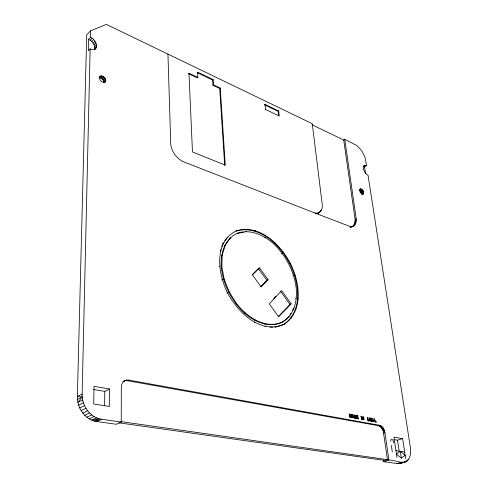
<?xml version="1.0" encoding="UTF-8"?>
<svg xmlns="http://www.w3.org/2000/svg" width="488" height="488" viewBox="0 0 488 488"><rect width="100%" height="100%" fill="white"/><g stroke="black" fill="none" stroke-linecap="round" stroke-linejoin="round"><path stroke-width="0.73" d="M319.213 212.524L316.12 213.805C320.189 213.268 322.8 209.224 322.336 205.271L312.271 123.696L106.366 24.4L90.548 30.829L86.699 34.861L77.372 396.518C76.933 407.846 85.095 419.851 96.691 421.534L116.321 424.273L121.256 422.083L121.298 387.265C121.048 383.281 124.55 379.194 128.747 380.109L379.56 425.261C382.818 426.176 384.459 429.702 384.989 432.789L388.905 460.172C394.81 459.33 403.637 465.729 408.255 459.8C410.829 456.188 410.945 451.461 410.335 447.221L368.043 175.308C365.03 173.576 362.218 169.232 364.085 165.853L364.756 165.456L366.549 165.694L364.92 157.051L361.7 150.664L357.027 145.631L344.76 139.361L343.723 140.025L311.911 124.727M109.593 388.979L109.458 406.449L93.72 404.015L94.013 386.337L109.593 388.979L104.774 391.388L93.678 389.54M368.037 419.967L368.263 420.729L367.336 417.344L368.263 420.729L368.843 420.912L369.331 420.625L369.111 417.673L369.331 420.625M104.621 405.735L104.774 391.388M90.396 37.362L88.572 39.26L88.291 50.782L90.134 48.904C100.162 52.722 96.789 38.991 90.396 37.362L90.548 30.829M121.256 422.083L101.571 419.277C89.859 417.478 81.789 405.516 82.136 394.072L90.134 48.904M372.173 420.455L372.185 419.924L370.91 418.972L372.362 421.284L371.27 421.235L370.685 420.162L371.27 421.235M221.259 267.235C220.186 254.004 224.541 238.693 237.76 233.111C250.948 228.701 264.49 235.551 274.171 244.311C285.815 255.712 293.666 270.773 296.07 286.913C297.509 299.644 294.776 314.485 283.119 321.751L282.497 322.05C269.571 328.509 254.895 322.074 244.75 313.381C231.788 301.346 223.23 284.846 221.259 267.235L221.857 266.881L222.199 255.212L225.181 245.287L230.519 237.772L229.933 238.132M284.358 324.166C260.58 334.866 237.784 312.265 227.487 292.818C217.977 273.695 213.317 242.03 236.546 230.732C259.744 224.12 280.21 244.262 290.226 263.154C299.705 281.838 304.134 310.484 284.358 324.166L275.641 327.106M369.093 420.235L369.19 420.802L369.105 419.82M371.893 418.393L372.228 419.161L371.704 418.216L370.85 418.051L370.575 418.545L371.002 419.564L371.039 418.002M354.294 225.425L352.428 226.621C355.496 225.462 356.466 221.881 356.216 218.899L344.76 139.361M353.184 226.036L354.739 223.321L355.111 219.508L343.723 140.025M368.843 420.912L369.05 420.357L368.977 420.9L368.269 420.32M105.725 81.282C106.64 78.239 101.687 73.859 99.509 77.031C98.57 80.087 103.572 84.491 105.725 81.282L104.31 82.631M88.572 39.26C92.159 41.077 95.611 45.061 94.605 49.325L96.447 47.458M355.764 417.807L355.819 418.314L355.636 415.398L354.038 414.818L354.471 418.192L356.026 418.131L356.1 416.41L355.636 415.398M371.728 418.637L371.704 418.216L371.856 418.856M360.382 188.947L360.034 189.167C359.009 191.064 360.797 194.194 362.987 194.126L363.334 193.907C364.579 191.814 361.73 187.477 359.369 189.533M283.729 324.459C303.505 310.795 299.107 282.156 289.628 263.477C279.618 244.592 259.14 224.474 235.96 231.092L236.546 230.732M220.32 251.546L220.954 249.453M221.802 246.666L222.436 244.573M372.362 421.284L372.185 419.924M372.21 421.412L372.216 420.748M290.122 314.553L290.811 313.308M292.532 310.197L293.221 308.953M223.516 242.664L222.65 243.878L223.242 243.518M224.822 240.84L227.432 237.192M82.136 394.072L77.372 396.518L82.228 396.994L77.885 402.332L82.667 399.922M273.768 298.406L275.824 296.192M90.231 40.223L92.055 38.332M278.502 316.297L289.994 304.408L291.19 303.823L281.643 290.604L269.297 303.89L278.66 316.791L291.19 303.823M91.762 41.504L93.592 39.62M93.068 43.023L94.898 41.145M260.397 286.956L266.869 280.319L268.04 279.691L259.537 267.93L258.372 268.577L252.29 274.579M268.04 279.691L261.08 286.834L252.448 274.933L259.537 267.93M94.056 44.676L95.892 42.804M94.666 46.354L96.502 44.481M94.855 47.934L96.697 46.067M94.861 49.489L95.782 48.556M99.43 76.97L100.369 76.061M101.046 75.878L99.168 77.696C101.62 77.69 103.81 79.953 103.956 82.356L105.847 80.563M99.955 77.732L101.833 75.921M100.79 77.995L102.669 76.183M101.62 78.458L103.499 76.647M102.388 79.093L104.273 77.281M103.047 79.849L104.932 78.043M103.547 80.685L105.432 78.885M103.859 81.539L105.75 79.739M104.45 82.765L105.396 81.868M197.86 77.433L188.966 73.218L188.441 73.67L197.335 77.873L197.86 77.433L197.597 72.145L213.152 79.593L213.469 84.833L212.945 85.26L219.716 88.468L224.706 165.542M283.046 321.58L289.707 316.126M212.945 85.26L212.628 80.026L213.152 79.593M219.716 88.468L220.247 88.041L213.469 84.833M265.033 104.426L265.515 109.495L279.228 115.992L278.709 110.977L265.033 104.426L264.502 104.822L278.178 111.362L278.618 115.662M264.978 109.885L265.515 109.495M278.178 111.362L278.709 110.977M401.35 458.14L405.18 455.389L400.331 451.339L396.451 454.072L401.35 458.14L400.331 451.339M318.109 213.164L320.055 211.932M237.76 233.111L237.174 233.471L243.616 232.282M245.019 229.451L245.61 229.092M245.769 231.885L246.355 231.532M224.59 245.647L225.181 245.287M254.858 231.037L255.444 230.684M363.096 166.451L364.756 165.456M365.597 165.401L363.621 166.591L364.573 166.878L366.549 165.694M221.601 255.566L222.199 255.212M264.819 235.655L265.405 235.314M264.563 237.735L265.155 237.394M219.088 266.649L219.691 266.296M320.256 210.889L321.366 210.249M319.664 211.81L320.775 211.17M317.163 213.579L318.274 212.933M359.302 189.783L360.815 188.905M361.309 189.039L359.29 190.21L360.778 191.534L361.645 194.163L363.664 193.004M359.808 190.515L361.828 189.344M360.315 190.967L362.334 189.801M360.778 191.534L362.798 190.369M361.163 192.187L363.188 191.021M274.293 242.945L274.884 242.603M361.449 192.87L363.469 191.711M361.614 193.547L363.633 192.382M362.041 194.389L363.56 193.523M362.316 194.486L363.334 193.907M221.607 279.929L222.211 279.581M223.65 279.801L224.254 279.459L221.857 266.881M282.729 252.412L283.321 252.076M281.6 253.65L282.192 253.315M355.111 219.508L356.216 218.899M355.124 220.875L356.228 220.271M355.002 222.15L356.106 221.546M226.871 293.154L227.487 292.818M354.739 223.321L355.844 222.717M228.64 292.318L229.25 291.983L224.254 279.459M354.343 224.37L355.453 223.766M353.538 226.017L350.128 227.042C354.221 227.316 356.106 222.668 355.642 219.216M353.824 225.279L354.935 224.675M350.616 227.28L351.732 226.676M351.567 227.042L352.678 226.438M289.628 263.477L290.226 263.154M235.863 303.804L236.479 303.481C247.026 317.035 265.606 330.034 283.119 321.751M292.885 275.586L293.489 275.269M294.599 275.482L295.203 275.165M244.75 313.381L245.366 313.064M297.32 287.725L297.93 287.414M77.348 399.446L82.228 396.994M125.044 380.573L123.824 381.183L125.91 380.243M123.019 381.653L124.233 381.043M124.696 380.847L126.831 380.054M125.617 380.658L127.527 380.719L128.747 380.109M78.653 405.205L83.442 402.814M295.716 298.369L296.326 298.064M254.602 320.329L255.224 320.024M297.601 299.461L298.217 299.156M79.739 407.986L84.54 405.613M254.309 322.733L254.937 322.422M81.136 410.621L85.949 408.273M293.562 308.331L294.185 308.032M264.655 324.178L265.283 323.88M295.356 309.959L295.978 309.66M82.808 413.068L87.633 410.731M264.929 326.771L265.557 326.472M84.729 415.27L89.566 412.952M274.177 324.733L274.799 324.435M290.659 318.505L291.281 318.207M274.97 327.326L275.598 327.027M86.864 417.197L91.707 414.898M89.17 418.814L94.025 416.526M96.472 417.813L91.61 420.089L99.003 418.735L94.093 421.113L101.571 419.277L96.691 421.534M405.973 461.215L407.279 460.855L399.715 463.6L397.122 463.533L383.666 461.654L383.452 460.141M127.527 380.719L378.273 425.676L379.56 425.261M378.273 425.676L379.469 426.115L380.75 425.701M379.469 426.115L380.06 426.494L381.348 426.085M380.06 426.494L380.64 426.976L381.927 426.567M380.64 426.976L381.195 427.549L382.482 427.14M381.195 427.549L381.72 428.208L383.007 427.799M381.72 428.208L382.195 428.934L383.483 428.525M382.195 428.934L382.623 429.721L383.91 429.318M382.623 429.721L382.995 430.556L384.282 430.148M120.768 421.595L387.46 459.647L383.3 431.423L384.587 431.02M383.702 433.191L384.989 432.789M393.871 439.566L397.488 440.17L402.63 438.62L405.693 458.775M388.777 459.275L384.764 460.41L118.981 422.834M383.666 461.654L388.905 460.172M406.949 460.166L408.255 459.8M397.122 463.533L402.35 462.087M400.941 463.088L406.168 461.642M399.715 463.6L405.095 462.093M317.23 213.158L314.931 213.036L182.811 161.504C176.467 158.112 171.709 151.628 170.751 144.46L167.951 54.101M355.685 417.893L354.727 417.85L354.398 415.276L355.709 416.111M269.949 327.045L272.816 327.204M350.701 226.731L314.931 213.036M395.945 450.662L404.668 452.01M402.63 438.62L393.956 437.15L396.957 457.494M356.88 416.74L358.161 416.978L358.21 417.374L356.929 417.136M371.002 418.43L371.642 418.558M372.118 420.979L371.112 420.601M197.073 72.59L212.628 80.026M280.46 291.214L289.994 304.408M258.372 268.577L266.869 280.319M229.25 291.983L236.479 303.481M382.995 430.556L383.3 431.423M370.575 418.545L370.715 419.21M364.573 166.878L365.597 173.527M397.488 440.17L399.16 451.363M355.886 417.124L356.026 418.131M391.37 445.422L392.242 451.803M367.897 419.32L368.037 420.528M220.247 88.041L225.261 165.145L192.467 151.945L188.966 73.218M390.778 441.353A2.111 1.238 71.3 0 1 392.175 439.511A2.111 1.238 71.3 0 1 393.279 442.842M374.247 418.966L374.101 420.504L374.857 420.644L374.247 418.966M352.708 414.916L352.537 416.484L353.324 416.63L352.708 414.916M374.064 420.845L373.96 421.803L373.643 421.742L374.046 418.594L375.736 422.126L374.998 421.016L374.064 420.845M350.951 414.245L350.622 417.014L349.591 413.989L349.127 413.903L349.548 417.295L349.847 417.35L349.487 414.465L350.811 417.527L351.134 414.818L351.793 417.704L351.366 414.318L350.951 414.245M352.488 416.831L352.366 417.807L352.037 417.746L352.507 414.532L354.221 418.149L353.471 417.008L352.488 416.831M358.497 418.545L357.076 418.283L356.746 415.709L358.113 415.965L358.064 415.569L356.392 415.257L356.826 418.625L358.552 418.942L358.497 418.545M370.355 420.686L370.099 421.095L370.355 420.686M373.314 421.229L373.064 421.638L373.314 421.229M376.26 421.772L376.01 422.175L376.26 421.772M361.773 419.57L361.029 416.166L361.773 419.57M362.59 419.723L361.864 416.325L363.719 419.229L363.664 416.654L364.103 419.997L362.248 417.094L362.59 419.723"/></g></svg>
